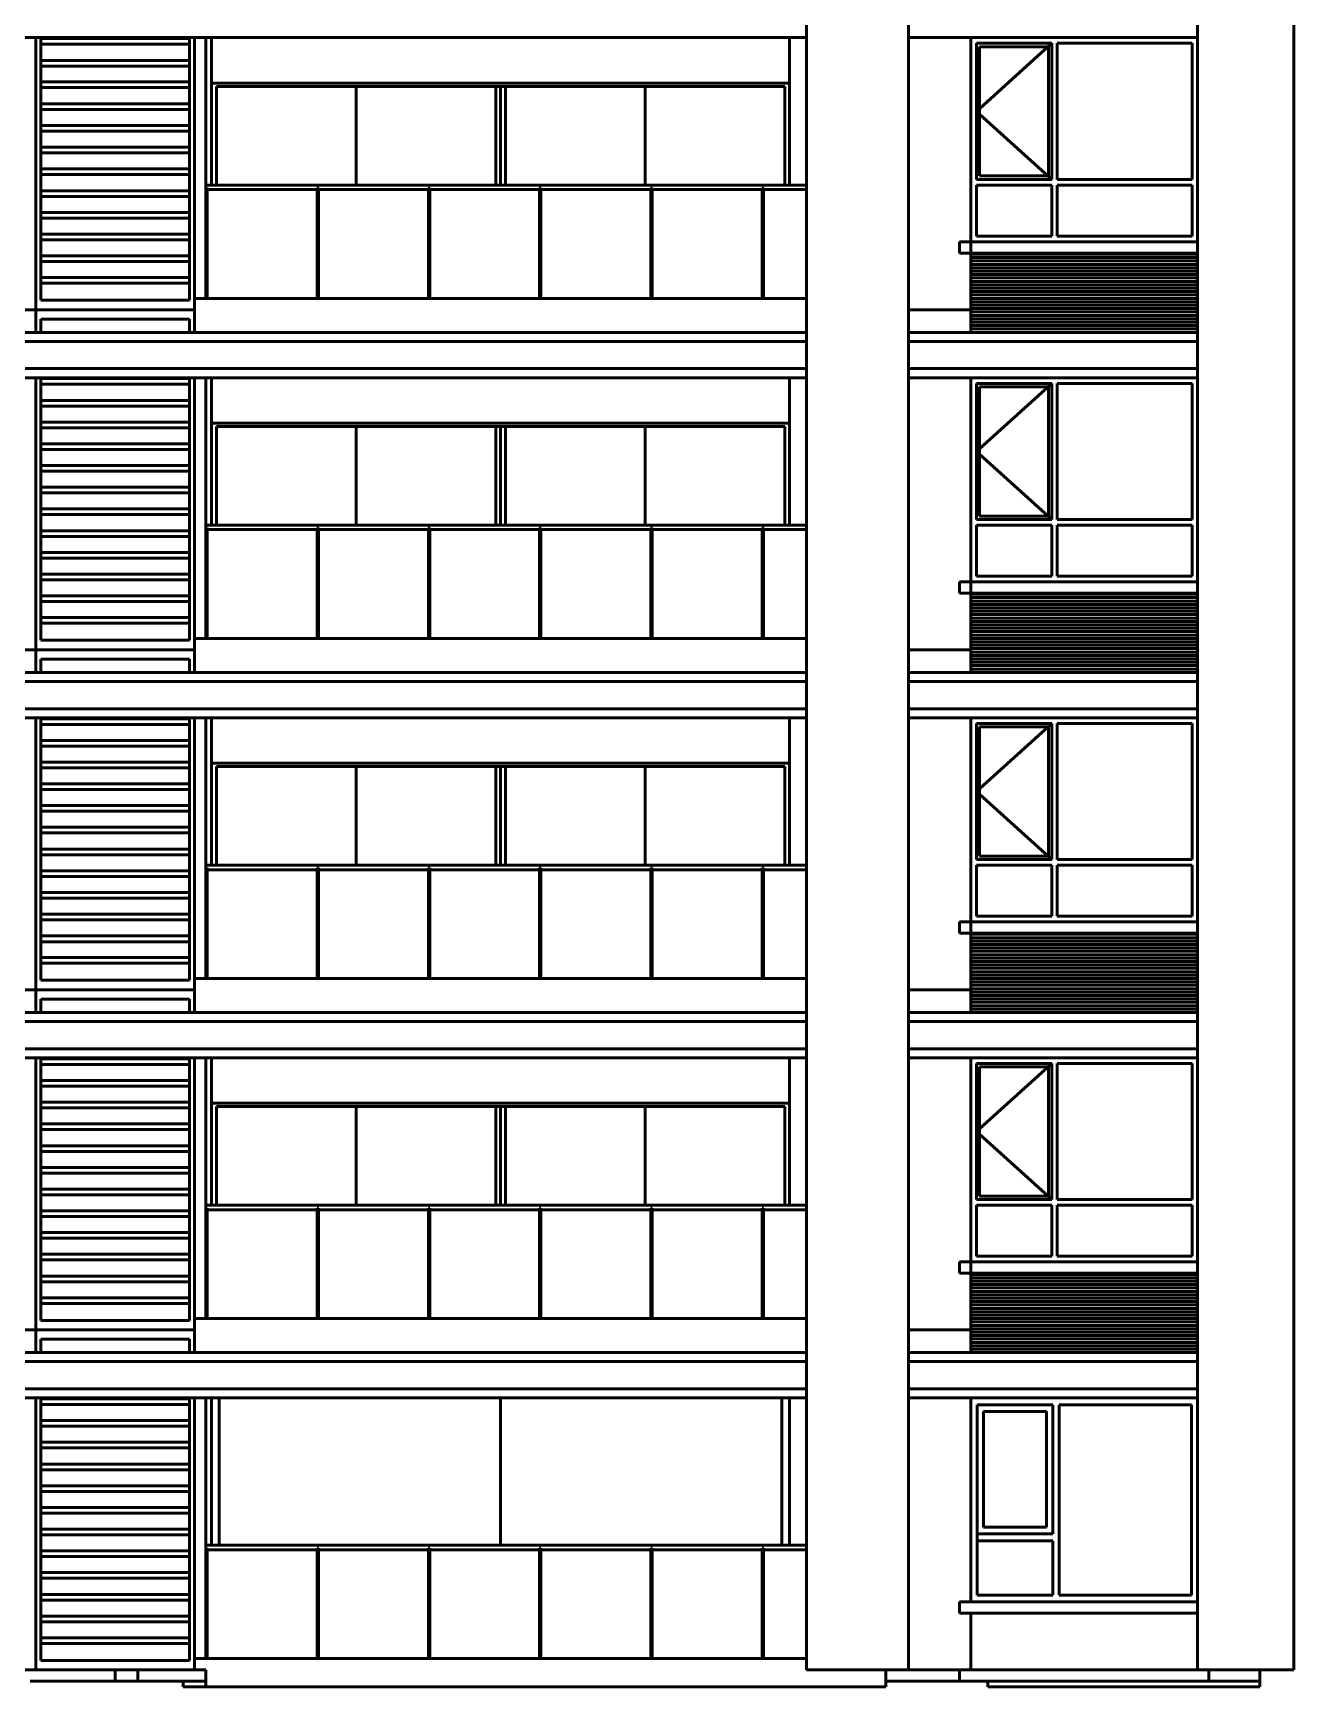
# Model space of a CAD drawing. Header units: millimetres. Extents: x 342 to 54742, y 308 to 27758.
# Drawn here: x 42817 to 53942, y 308 to 14898 of the extents above; entities that cross this region are included whole.
import ezdxf

# ---------------------------------------------------------------- set-up
doc = ezdxf.new("R2010")
doc.units = ezdxf.units.MM
doc.layers.add('AE-ELEV-3', color=252, linetype='Continuous')
doc.layers.add('AE-ELEV-4', color=251, linetype='Continuous')

msp = doc.modelspace()

# ---------------------------------------------------------------- linework, layer by layer
at = {"layer": 'AE-ELEV-3', "color": 252, "linetype": 'Continuous', "lineweight": 50}
for p, q in [((50542, 458), (50542, 21558)), ((53942, 458), (53942, 21558)), ((49642, 458), (49642, 20858)), ((53092, 458), (53092, 20858)), ((42592, 14858), (49642, 14858)), ((42842, 12458), (42842, 14858)), ((44242, 12558), (44242, 14858)), ((44342, 12558), (44342, 14858)), ((44392, 13558), (44392, 14858)), ((49492, 13558), (49492, 14858)), ((50542, 14858), (53092, 14858)), ((51092, 13058), (51092, 14858)), ((50992, 12958), (50992, 13058)), ((50992, 13058), (51092, 13058)), ((50992, 13058), (53092, 13058)), ((51092, 12958), (51092, 13058)), ((51092, 12958), (51092, 13058)), ((51092, 12958), (51092, 13058)), ((51092, 12958), (51092, 13058)), ((51092, 13058), (53092, 13058)), ((51092, 13058), (53092, 13058)), ((51092, 13058), (53092, 13058)), ((51092, 13058), (53092, 13058)), ((50992, 12958), (51092, 12958)), ((50992, 12958), (53092, 12958)), ((51092, 12458), (51092, 12958)), ((51092, 12958), (53092, 12958)), ((51092, 12958), (53092, 12958)), ((51092, 12958), (53092, 12958)), ((51092, 12958), (53092, 12958)), ((51092, 12918), (51092, 12948)), ((51092, 12918), (51092, 12948)), ((51092, 12918), (51092, 12948)), ((51092, 12918), (51092, 12948)), ((51092, 12948), (53092, 12948)), ((51092, 12948), (53092, 12948)), ((51092, 12948), (53092, 12948)), ((51092, 12948), (53092, 12948)), ((51092, 12918), (53092, 12918)), ((51092, 12918), (53092, 12918)), ((51092, 12918), (53092, 12918)), ((51092, 12918), (53092, 12918)), ((51092, 12858), (51092, 12888)), ((51092, 12858), (51092, 12888)), ((51092, 12858), (51092, 12888)), ((51092, 12858), (51092, 12888)), ((51092, 12888), (53092, 12888)), ((51092, 12888), (53092, 12888)), ((51092, 12888), (53092, 12888)), ((51092, 12888), (53092, 12888)), ((51092, 12858), (53092, 12858)), ((51092, 12858), (53092, 12858)), ((51092, 12858), (53092, 12858)), ((51092, 12858), (53092, 12858)), ((51092, 12798), (51092, 12828)), ((51092, 12798), (51092, 12828)), ((51092, 12798), (51092, 12828)), ((51092, 12798), (51092, 12828)), ((51092, 12828), (53092, 12828)), ((51092, 12828), (53092, 12828)), ((51092, 12828), (53092, 12828)), ((51092, 12828), (53092, 12828)), ((51092, 12798), (53092, 12798)), ((51092, 12798), (53092, 12798)), ((51092, 12798), (53092, 12798)), ((51092, 12798), (53092, 12798)), ((51092, 12738), (51092, 12768)), ((51092, 12738), (51092, 12768)), ((51092, 12738), (51092, 12768)), ((51092, 12738), (51092, 12768)), ((51092, 12768), (53092, 12768)), ((51092, 12768), (53092, 12768)), ((51092, 12768), (53092, 12768)), ((51092, 12768), (53092, 12768)), ((51092, 12738), (53092, 12738)), ((51092, 12738), (53092, 12738)), ((51092, 12738), (53092, 12738)), ((51092, 12738), (53092, 12738)), ((51092, 12678), (51092, 12708)), ((51092, 12678), (51092, 12708)), ((51092, 12678), (51092, 12708)), ((51092, 12678), (51092, 12708)), ((51092, 12708), (53092, 12708)), ((51092, 12708), (53092, 12708)), ((51092, 12708), (53092, 12708)), ((51092, 12708), (53092, 12708)), ((44242, 12258), (44242, 12558)), ((44242, 12558), (49642, 12558)), ((44242, 12558), (44342, 12558)), ((51092, 12678), (53092, 12678)), ((51092, 12678), (53092, 12678)), ((51092, 12678), (53092, 12678)), ((51092, 12678), (53092, 12678)), ((51092, 12618), (51092, 12648)), ((51092, 12618), (51092, 12648)), ((51092, 12618), (51092, 12648)), ((51092, 12618), (51092, 12648)), ((51092, 12648), (53092, 12648)), ((51092, 12648), (53092, 12648)), ((51092, 12648), (53092, 12648)), ((51092, 12648), (53092, 12648)), ((51092, 12618), (53092, 12618)), ((51092, 12618), (53092, 12618)), ((51092, 12618), (53092, 12618)), ((51092, 12618), (53092, 12618)), ((51092, 12558), (51092, 12588)), ((51092, 12558), (51092, 12588)), ((51092, 12558), (51092, 12588)), ((51092, 12558), (51092, 12588)), ((51092, 12588), (53092, 12588)), ((51092, 12588), (53092, 12588)), ((51092, 12588), (53092, 12588)), ((51092, 12588), (53092, 12588)), ((51092, 12558), (53092, 12558)), ((51092, 12558), (53092, 12558)), ((51092, 12558), (53092, 12558)), ((51092, 12558), (53092, 12558)), ((42742, 12458), (42842, 12458)), ((42742, 12458), (42842, 12458)), ((42842, 12258), (42842, 12458)), ((50542, 12458), (51092, 12458)), ((50542, 12458), (51092, 12458)), ((51092, 12498), (51092, 12528)), ((51092, 12498), (51092, 12528)), ((51092, 12498), (51092, 12528)), ((51092, 12498), (51092, 12528)), ((51092, 12528), (53092, 12528)), ((51092, 12528), (53092, 12528)), ((51092, 12528), (53092, 12528)), ((51092, 12528), (53092, 12528)), ((51092, 12498), (53092, 12498)), ((51092, 12498), (53092, 12498)), ((51092, 12498), (53092, 12498)), ((51092, 12498), (53092, 12498)), ((51092, 12438), (51092, 12468)), ((51092, 12438), (51092, 12468)), ((51092, 12438), (51092, 12468)), ((51092, 12438), (51092, 12468)), ((51092, 12468), (53092, 12468)), ((51092, 12468), (53092, 12468)), ((51092, 12468), (53092, 12468)), ((51092, 12468), (53092, 12468)), ((51092, 12258), (51092, 12458)), ((51092, 12438), (53092, 12438)), ((51092, 12438), (53092, 12438)), ((51092, 12438), (53092, 12438)), ((51092, 12438), (53092, 12438)), ((51092, 12378), (51092, 12408)), ((51092, 12378), (51092, 12408)), ((51092, 12378), (51092, 12408)), ((51092, 12378), (51092, 12408)), ((51092, 12408), (53092, 12408)), ((51092, 12408), (53092, 12408)), ((51092, 12408), (53092, 12408)), ((51092, 12408), (53092, 12408)), ((42592, 12258), (49642, 12258)), ((50542, 12258), (53092, 12258)), ((51092, 12378), (53092, 12378)), ((51092, 12378), (53092, 12378)), ((51092, 12378), (53092, 12378)), ((51092, 12378), (53092, 12378)), ((51092, 12318), (51092, 12348)), ((51092, 12318), (51092, 12348)), ((51092, 12318), (51092, 12348)), ((51092, 12318), (51092, 12348)), ((51092, 12348), (53092, 12348)), ((51092, 12348), (53092, 12348)), ((51092, 12348), (53092, 12348)), ((51092, 12348), (53092, 12348)), ((51092, 12318), (53092, 12318)), ((51092, 12318), (53092, 12318)), ((51092, 12318), (53092, 12318)), ((51092, 12318), (53092, 12318)), ((51092, 12258), (51092, 12288)), ((51092, 12258), (51092, 12288)), ((51092, 12258), (51092, 12288)), ((51092, 12258), (51092, 12288)), ((51092, 12288), (53092, 12288)), ((51092, 12288), (53092, 12288)), ((51092, 12288), (53092, 12288)), ((51092, 12288), (53092, 12288)), ((42592, 12178), (49642, 12178)), ((50542, 12178), (53092, 12178)), ((42592, 11938), (49642, 11938)), ((42592, 11858), (49642, 11858)), ((42842, 9458), (42842, 11858)), ((44242, 9558), (44242, 11858)), ((44342, 9558), (44342, 11858)), ((44392, 10558), (44392, 11858)), ((49492, 10558), (49492, 11858)), ((50542, 11938), (53092, 11938)), ((50542, 11858), (53092, 11858)), ((51092, 10058), (51092, 11858)), ((50992, 9958), (50992, 10058)), ((50992, 10058), (51092, 10058)), ((50992, 10058), (53092, 10058)), ((50992, 9958), (51092, 9958)), ((50992, 9958), (53092, 9958)), ((51092, 9958), (51092, 10058)), ((51092, 9958), (51092, 10058)), ((51092, 9958), (51092, 10058)), ((51092, 9958), (51092, 10058)), ((51092, 10058), (53092, 10058)), ((51092, 10058), (53092, 10058)), ((51092, 10058), (53092, 10058)), ((51092, 10058), (53092, 10058)), ((51092, 9458), (51092, 9958)), ((51092, 9958), (53092, 9958)), ((51092, 9958), (53092, 9958)), ((51092, 9958), (53092, 9958)), ((51092, 9958), (53092, 9958)), ((51092, 9918), (51092, 9948)), ((51092, 9918), (51092, 9948)), ((51092, 9918), (51092, 9948)), ((51092, 9918), (51092, 9948)), ((51092, 9948), (53092, 9948)), ((51092, 9948), (53092, 9948)), ((51092, 9948), (53092, 9948)), ((51092, 9948), (53092, 9948)), ((51092, 9918), (53092, 9918)), ((51092, 9918), (53092, 9918)), ((51092, 9918), (53092, 9918)), ((51092, 9918), (53092, 9918)), ((51092, 9858), (51092, 9888)), ((51092, 9858), (51092, 9888)), ((51092, 9858), (51092, 9888)), ((51092, 9858), (51092, 9888)), ((51092, 9888), (53092, 9888)), ((51092, 9888), (53092, 9888)), ((51092, 9888), (53092, 9888)), ((51092, 9888), (53092, 9888)), ((51092, 9858), (53092, 9858)), ((51092, 9858), (53092, 9858)), ((51092, 9858), (53092, 9858)), ((51092, 9858), (53092, 9858)), ((51092, 9798), (51092, 9828)), ((51092, 9798), (51092, 9828)), ((51092, 9798), (51092, 9828)), ((51092, 9798), (51092, 9828)), ((51092, 9828), (53092, 9828)), ((51092, 9828), (53092, 9828)), ((51092, 9828), (53092, 9828)), ((51092, 9828), (53092, 9828)), ((51092, 9798), (53092, 9798)), ((51092, 9798), (53092, 9798)), ((51092, 9798), (53092, 9798)), ((51092, 9798), (53092, 9798)), ((51092, 9738), (51092, 9768)), ((51092, 9738), (51092, 9768)), ((51092, 9738), (51092, 9768)), ((51092, 9738), (51092, 9768)), ((51092, 9768), (53092, 9768)), ((51092, 9768), (53092, 9768)), ((51092, 9768), (53092, 9768)), ((51092, 9768), (53092, 9768)), ((51092, 9738), (53092, 9738)), ((51092, 9738), (53092, 9738)), ((51092, 9738), (53092, 9738)), ((51092, 9738), (53092, 9738)), ((51092, 9678), (51092, 9708)), ((51092, 9678), (51092, 9708)), ((51092, 9678), (51092, 9708)), ((51092, 9678), (51092, 9708)), ((51092, 9708), (53092, 9708)), ((51092, 9708), (53092, 9708)), ((51092, 9708), (53092, 9708)), ((51092, 9708), (53092, 9708)), ((51092, 9678), (53092, 9678)), ((51092, 9678), (53092, 9678)), ((51092, 9678), (53092, 9678)), ((51092, 9678), (53092, 9678)), ((51092, 9618), (51092, 9648)), ((51092, 9618), (51092, 9648)), ((51092, 9618), (51092, 9648)), ((51092, 9618), (51092, 9648)), ((51092, 9648), (53092, 9648)), ((51092, 9648), (53092, 9648)), ((51092, 9648), (53092, 9648)), ((51092, 9648), (53092, 9648)), ((44242, 9258), (44242, 9558)), ((44242, 9558), (49642, 9558)), ((44242, 9558), (44342, 9558)), ((51092, 9618), (53092, 9618)), ((51092, 9618), (53092, 9618)), ((51092, 9618), (53092, 9618)), ((51092, 9618), (53092, 9618)), ((51092, 9558), (51092, 9588)), ((51092, 9558), (51092, 9588)), ((51092, 9558), (51092, 9588)), ((51092, 9558), (51092, 9588)), ((51092, 9588), (53092, 9588)), ((51092, 9588), (53092, 9588)), ((51092, 9588), (53092, 9588)), ((51092, 9588), (53092, 9588)), ((51092, 9558), (53092, 9558)), ((51092, 9558), (53092, 9558)), ((51092, 9558), (53092, 9558)), ((51092, 9558), (53092, 9558)), ((51092, 9498), (51092, 9528)), ((51092, 9498), (51092, 9528)), ((51092, 9498), (51092, 9528)), ((51092, 9498), (51092, 9528)), ((51092, 9528), (53092, 9528)), ((51092, 9528), (53092, 9528)), ((51092, 9528), (53092, 9528)), ((51092, 9528), (53092, 9528)), ((51092, 9498), (53092, 9498)), ((51092, 9498), (53092, 9498)), ((51092, 9498), (53092, 9498)), ((51092, 9498), (53092, 9498)), ((42742, 9458), (42842, 9458)), ((42742, 9458), (42842, 9458)), ((42842, 9258), (42842, 9458)), ((50542, 9458), (51092, 9458)), ((50542, 9458), (51092, 9458)), ((51092, 9438), (51092, 9468)), ((51092, 9438), (51092, 9468)), ((51092, 9438), (51092, 9468)), ((51092, 9438), (51092, 9468)), ((51092, 9468), (53092, 9468)), ((51092, 9468), (53092, 9468)), ((51092, 9468), (53092, 9468)), ((51092, 9468), (53092, 9468)), ((51092, 9258), (51092, 9458)), ((51092, 9438), (53092, 9438)), ((51092, 9438), (53092, 9438)), ((51092, 9438), (53092, 9438)), ((51092, 9438), (53092, 9438)), ((51092, 9378), (51092, 9408)), ((51092, 9378), (51092, 9408)), ((51092, 9378), (51092, 9408)), ((51092, 9378), (51092, 9408)), ((51092, 9408), (53092, 9408)), ((51092, 9408), (53092, 9408)), ((51092, 9408), (53092, 9408)), ((51092, 9408), (53092, 9408)), ((51092, 9378), (53092, 9378)), ((51092, 9378), (53092, 9378)), ((51092, 9378), (53092, 9378)), ((51092, 9378), (53092, 9378)), ((51092, 9318), (51092, 9348)), ((51092, 9318), (51092, 9348)), ((51092, 9318), (51092, 9348)), ((51092, 9318), (51092, 9348)), ((51092, 9348), (53092, 9348)), ((51092, 9348), (53092, 9348)), ((51092, 9348), (53092, 9348)), ((51092, 9348), (53092, 9348)), ((42592, 9258), (49642, 9258)), ((50542, 9258), (53092, 9258)), ((51092, 9318), (53092, 9318)), ((51092, 9318), (53092, 9318)), ((51092, 9318), (53092, 9318)), ((51092, 9318), (53092, 9318)), ((51092, 9258), (51092, 9288)), ((51092, 9258), (51092, 9288)), ((51092, 9258), (51092, 9288)), ((51092, 9258), (51092, 9288)), ((51092, 9288), (53092, 9288)), ((51092, 9288), (53092, 9288)), ((51092, 9288), (53092, 9288)), ((51092, 9288), (53092, 9288)), ((42592, 9178), (49642, 9178)), ((50542, 9178), (53092, 9178)), ((42592, 8938), (49642, 8938)), ((50542, 8938), (53092, 8938)), ((42592, 8858), (49642, 8858)), ((42842, 6458), (42842, 8858)), ((44242, 6558), (44242, 8858)), ((44342, 6558), (44342, 8858)), ((44392, 7558), (44392, 8858)), ((49492, 7558), (49492, 8858)), ((50542, 8858), (53092, 8858)), ((51092, 7058), (51092, 8858)), ((50992, 6958), (50992, 7058)), ((50992, 7058), (51092, 7058)), ((50992, 7058), (53092, 7058)), ((51092, 6958), (51092, 7058)), ((51092, 6958), (51092, 7058)), ((51092, 6958), (51092, 7058)), ((51092, 6958), (51092, 7058)), ((51092, 7058), (53092, 7058)), ((51092, 7058), (53092, 7058)), ((51092, 7058), (53092, 7058)), ((51092, 7058), (53092, 7058)), ((50992, 6958), (51092, 6958)), ((50992, 6958), (53092, 6958)), ((51092, 6458), (51092, 6958)), ((51092, 6958), (53092, 6958)), ((51092, 6958), (53092, 6958)), ((51092, 6958), (53092, 6958)), ((51092, 6958), (53092, 6958)), ((51092, 6918), (51092, 6948)), ((51092, 6918), (51092, 6948)), ((51092, 6918), (51092, 6948)), ((51092, 6918), (51092, 6948)), ((51092, 6948), (53092, 6948)), ((51092, 6948), (53092, 6948)), ((51092, 6948), (53092, 6948)), ((51092, 6948), (53092, 6948)), ((51092, 6918), (53092, 6918)), ((51092, 6918), (53092, 6918)), ((51092, 6918), (53092, 6918)), ((51092, 6918), (53092, 6918)), ((51092, 6858), (51092, 6888)), ((51092, 6858), (51092, 6888)), ((51092, 6858), (51092, 6888)), ((51092, 6858), (51092, 6888)), ((51092, 6888), (53092, 6888)), ((51092, 6888), (53092, 6888)), ((51092, 6888), (53092, 6888)), ((51092, 6888), (53092, 6888)), ((51092, 6858), (53092, 6858)), ((51092, 6858), (53092, 6858)), ((51092, 6858), (53092, 6858)), ((51092, 6858), (53092, 6858)), ((51092, 6798), (51092, 6828)), ((51092, 6798), (51092, 6828)), ((51092, 6798), (51092, 6828)), ((51092, 6798), (51092, 6828)), ((51092, 6828), (53092, 6828)), ((51092, 6828), (53092, 6828)), ((51092, 6828), (53092, 6828)), ((51092, 6828), (53092, 6828)), ((51092, 6798), (53092, 6798)), ((51092, 6798), (53092, 6798)), ((51092, 6798), (53092, 6798)), ((51092, 6798), (53092, 6798)), ((51092, 6738), (51092, 6768)), ((51092, 6738), (51092, 6768)), ((51092, 6738), (51092, 6768)), ((51092, 6738), (51092, 6768)), ((51092, 6768), (53092, 6768)), ((51092, 6768), (53092, 6768)), ((51092, 6768), (53092, 6768)), ((51092, 6768), (53092, 6768)), ((51092, 6738), (53092, 6738)), ((51092, 6738), (53092, 6738)), ((51092, 6738), (53092, 6738)), ((51092, 6738), (53092, 6738)), ((51092, 6678), (51092, 6708)), ((51092, 6678), (51092, 6708)), ((51092, 6678), (51092, 6708)), ((51092, 6678), (51092, 6708)), ((51092, 6708), (53092, 6708)), ((51092, 6708), (53092, 6708)), ((51092, 6708), (53092, 6708)), ((51092, 6708), (53092, 6708)), ((51092, 6678), (53092, 6678)), ((51092, 6678), (53092, 6678)), ((51092, 6678), (53092, 6678)), ((51092, 6678), (53092, 6678)), ((51092, 6618), (51092, 6648)), ((51092, 6618), (51092, 6648)), ((51092, 6618), (51092, 6648)), ((51092, 6618), (51092, 6648)), ((51092, 6648), (53092, 6648)), ((51092, 6648), (53092, 6648)), ((51092, 6648), (53092, 6648)), ((51092, 6648), (53092, 6648)), ((51092, 6618), (53092, 6618)), ((51092, 6618), (53092, 6618)), ((51092, 6618), (53092, 6618)), ((51092, 6618), (53092, 6618)), ((51092, 6558), (51092, 6588)), ((51092, 6558), (51092, 6588)), ((51092, 6558), (51092, 6588)), ((51092, 6558), (51092, 6588)), ((51092, 6588), (53092, 6588)), ((51092, 6588), (53092, 6588)), ((51092, 6588), (53092, 6588)), ((51092, 6588), (53092, 6588)), ((42742, 6458), (42842, 6458)), ((42742, 6458), (42842, 6458)), ((42842, 6258), (42842, 6458)), ((44242, 6258), (44242, 6558)), ((44242, 6558), (49642, 6558)), ((44242, 6558), (44342, 6558)), ((50542, 6458), (51092, 6458)), ((50542, 6458), (51092, 6458)), ((51092, 6558), (53092, 6558)), ((51092, 6558), (53092, 6558)), ((51092, 6558), (53092, 6558)), ((51092, 6558), (53092, 6558)), ((51092, 6498), (51092, 6528)), ((51092, 6498), (51092, 6528)), ((51092, 6498), (51092, 6528)), ((51092, 6498), (51092, 6528)), ((51092, 6528), (53092, 6528)), ((51092, 6528), (53092, 6528)), ((51092, 6528), (53092, 6528)), ((51092, 6528), (53092, 6528)), ((51092, 6498), (53092, 6498)), ((51092, 6498), (53092, 6498)), ((51092, 6498), (53092, 6498)), ((51092, 6498), (53092, 6498)), ((51092, 6438), (51092, 6468)), ((51092, 6438), (51092, 6468)), ((51092, 6438), (51092, 6468)), ((51092, 6438), (51092, 6468)), ((51092, 6468), (53092, 6468)), ((51092, 6468), (53092, 6468)), ((51092, 6468), (53092, 6468)), ((51092, 6468), (53092, 6468)), ((51092, 6258), (51092, 6458)), ((51092, 6438), (53092, 6438)), ((51092, 6438), (53092, 6438)), ((51092, 6438), (53092, 6438)), ((51092, 6438), (53092, 6438)), ((51092, 6378), (51092, 6408)), ((51092, 6378), (51092, 6408)), ((51092, 6378), (51092, 6408)), ((51092, 6378), (51092, 6408)), ((51092, 6408), (53092, 6408)), ((51092, 6408), (53092, 6408)), ((51092, 6408), (53092, 6408)), ((51092, 6408), (53092, 6408)), ((51092, 6378), (53092, 6378)), ((51092, 6378), (53092, 6378)), ((51092, 6378), (53092, 6378)), ((51092, 6378), (53092, 6378)), ((51092, 6318), (51092, 6348)), ((51092, 6318), (51092, 6348)), ((51092, 6318), (51092, 6348)), ((51092, 6318), (51092, 6348)), ((51092, 6348), (53092, 6348)), ((51092, 6348), (53092, 6348)), ((51092, 6348), (53092, 6348)), ((51092, 6348), (53092, 6348)), ((51092, 6318), (53092, 6318)), ((51092, 6318), (53092, 6318)), ((51092, 6318), (53092, 6318)), ((51092, 6318), (53092, 6318)), ((51092, 6258), (51092, 6288)), ((51092, 6258), (51092, 6288)), ((51092, 6258), (51092, 6288)), ((51092, 6258), (51092, 6288)), ((51092, 6288), (53092, 6288)), ((51092, 6288), (53092, 6288)), ((51092, 6288), (53092, 6288)), ((51092, 6288), (53092, 6288)), ((42592, 6258), (49642, 6258)), ((42592, 6178), (49642, 6178)), ((50542, 6258), (53092, 6258)), ((50542, 6178), (53092, 6178)), ((42592, 5938), (49642, 5938)), ((42592, 5858), (49642, 5858)), ((42842, 3458), (42842, 5858)), ((44242, 3558), (44242, 5858)), ((44342, 3558), (44342, 5858)), ((44392, 4558), (44392, 5858)), ((49492, 4558), (49492, 5858)), ((50542, 5938), (53092, 5938)), ((50542, 5858), (53092, 5858)), ((51092, 4058), (51092, 5858)), ((50992, 3958), (50992, 4058)), ((50992, 4058), (51092, 4058)), ((50992, 4058), (53092, 4058)), ((50992, 3958), (51092, 3958)), ((50992, 3958), (53092, 3958)), ((51092, 3958), (51092, 4058)), ((51092, 3958), (51092, 4058)), ((51092, 3958), (51092, 4058)), ((51092, 3958), (51092, 4058)), ((51092, 4058), (53092, 4058)), ((51092, 4058), (53092, 4058)), ((51092, 4058), (53092, 4058)), ((51092, 4058), (53092, 4058)), ((51092, 3458), (51092, 3958)), ((51092, 3958), (53092, 3958)), ((51092, 3958), (53092, 3958)), ((51092, 3958), (53092, 3958)), ((51092, 3958), (53092, 3958)), ((51092, 3918), (51092, 3948)), ((51092, 3918), (51092, 3948)), ((51092, 3918), (51092, 3948)), ((51092, 3918), (51092, 3948)), ((51092, 3948), (53092, 3948)), ((51092, 3948), (53092, 3948)), ((51092, 3948), (53092, 3948)), ((51092, 3948), (53092, 3948)), ((51092, 3918), (53092, 3918)), ((51092, 3918), (53092, 3918)), ((51092, 3918), (53092, 3918)), ((51092, 3918), (53092, 3918)), ((51092, 3858), (51092, 3888)), ((51092, 3858), (51092, 3888)), ((51092, 3858), (51092, 3888)), ((51092, 3858), (51092, 3888)), ((51092, 3888), (53092, 3888)), ((51092, 3888), (53092, 3888)), ((51092, 3888), (53092, 3888)), ((51092, 3888), (53092, 3888)), ((51092, 3858), (53092, 3858)), ((51092, 3858), (53092, 3858)), ((51092, 3858), (53092, 3858)), ((51092, 3858), (53092, 3858)), ((51092, 3798), (51092, 3828)), ((51092, 3798), (51092, 3828)), ((51092, 3798), (51092, 3828)), ((51092, 3798), (51092, 3828)), ((51092, 3828), (53092, 3828)), ((51092, 3828), (53092, 3828)), ((51092, 3828), (53092, 3828)), ((51092, 3828), (53092, 3828)), ((51092, 3798), (53092, 3798)), ((51092, 3798), (53092, 3798)), ((51092, 3798), (53092, 3798)), ((51092, 3798), (53092, 3798)), ((51092, 3738), (51092, 3768)), ((51092, 3738), (51092, 3768)), ((51092, 3738), (51092, 3768)), ((51092, 3738), (51092, 3768)), ((51092, 3768), (53092, 3768)), ((51092, 3768), (53092, 3768)), ((51092, 3768), (53092, 3768)), ((51092, 3768), (53092, 3768)), ((51092, 3738), (53092, 3738)), ((51092, 3738), (53092, 3738)), ((51092, 3738), (53092, 3738)), ((51092, 3738), (53092, 3738)), ((51092, 3678), (51092, 3708)), ((51092, 3678), (51092, 3708)), ((51092, 3678), (51092, 3708)), ((51092, 3678), (51092, 3708)), ((51092, 3708), (53092, 3708)), ((51092, 3708), (53092, 3708)), ((51092, 3708), (53092, 3708)), ((51092, 3708), (53092, 3708)), ((51092, 3678), (53092, 3678)), ((51092, 3678), (53092, 3678)), ((51092, 3678), (53092, 3678)), ((51092, 3678), (53092, 3678)), ((51092, 3618), (51092, 3648)), ((51092, 3618), (51092, 3648)), ((51092, 3618), (51092, 3648)), ((51092, 3618), (51092, 3648)), ((51092, 3648), (53092, 3648)), ((51092, 3648), (53092, 3648)), ((51092, 3648), (53092, 3648)), ((51092, 3648), (53092, 3648)), ((44242, 3258), (44242, 3558)), ((44242, 3558), (49642, 3558)), ((44242, 3558), (44342, 3558)), ((51092, 3618), (53092, 3618)), ((51092, 3618), (53092, 3618)), ((51092, 3618), (53092, 3618)), ((51092, 3618), (53092, 3618)), ((51092, 3558), (51092, 3588)), ((51092, 3558), (51092, 3588)), ((51092, 3558), (51092, 3588)), ((51092, 3558), (51092, 3588)), ((51092, 3588), (53092, 3588)), ((51092, 3588), (53092, 3588)), ((51092, 3588), (53092, 3588)), ((51092, 3588), (53092, 3588)), ((51092, 3558), (53092, 3558)), ((51092, 3558), (53092, 3558)), ((51092, 3558), (53092, 3558)), ((51092, 3558), (53092, 3558)), ((51092, 3498), (51092, 3528)), ((51092, 3498), (51092, 3528)), ((51092, 3498), (51092, 3528)), ((51092, 3498), (51092, 3528)), ((51092, 3528), (53092, 3528)), ((51092, 3528), (53092, 3528)), ((51092, 3528), (53092, 3528)), ((51092, 3528), (53092, 3528)), ((42742, 3458), (42842, 3458)), ((42742, 3458), (42842, 3458)), ((42842, 3258), (42842, 3458)), ((50542, 3458), (51092, 3458)), ((50542, 3458), (51092, 3458)), ((51092, 3498), (53092, 3498)), ((51092, 3498), (53092, 3498)), ((51092, 3498), (53092, 3498)), ((51092, 3498), (53092, 3498)), ((51092, 3438), (51092, 3468)), ((51092, 3438), (51092, 3468)), ((51092, 3438), (51092, 3468)), ((51092, 3438), (51092, 3468)), ((51092, 3468), (53092, 3468)), ((51092, 3468), (53092, 3468)), ((51092, 3468), (53092, 3468)), ((51092, 3468), (53092, 3468)), ((51092, 3258), (51092, 3458)), ((51092, 3438), (53092, 3438)), ((51092, 3438), (53092, 3438)), ((51092, 3438), (53092, 3438)), ((51092, 3438), (53092, 3438)), ((51092, 3378), (51092, 3408)), ((51092, 3378), (51092, 3408)), ((51092, 3378), (51092, 3408)), ((51092, 3378), (51092, 3408)), ((51092, 3408), (53092, 3408)), ((51092, 3408), (53092, 3408)), ((51092, 3408), (53092, 3408)), ((51092, 3408), (53092, 3408)), ((51092, 3378), (53092, 3378)), ((51092, 3378), (53092, 3378)), ((51092, 3378), (53092, 3378)), ((51092, 3378), (53092, 3378)), ((42592, 3258), (49642, 3258)), ((50542, 3258), (53092, 3258)), ((51092, 3318), (51092, 3348)), ((51092, 3318), (51092, 3348)), ((51092, 3318), (51092, 3348)), ((51092, 3318), (51092, 3348)), ((51092, 3348), (53092, 3348)), ((51092, 3348), (53092, 3348)), ((51092, 3348), (53092, 3348)), ((51092, 3348), (53092, 3348)), ((51092, 3318), (53092, 3318)), ((51092, 3318), (53092, 3318)), ((51092, 3318), (53092, 3318)), ((51092, 3318), (53092, 3318)), ((51092, 3258), (51092, 3288)), ((51092, 3258), (51092, 3288)), ((51092, 3258), (51092, 3288)), ((51092, 3258), (51092, 3288)), ((51092, 3288), (53092, 3288)), ((51092, 3288), (53092, 3288)), ((51092, 3288), (53092, 3288)), ((51092, 3288), (53092, 3288)), ((42592, 3178), (49642, 3178)), ((50542, 3178), (53092, 3178)), ((42592, 2938), (49642, 2938)), ((50542, 2938), (53092, 2938)), ((42592, 2858), (49642, 2858)), ((42842, 458), (42842, 2858)), ((44242, 558), (44242, 2858)), ((44342, 558), (44342, 2858)), ((44392, 1558), (44392, 2858)), ((49492, 1558), (49492, 2858)), ((50542, 2858), (53092, 2858)), ((51092, 1058), (51092, 2858)), ((50992, 958), (50992, 1058)), ((50992, 1058), (51092, 1058)), ((50992, 1058), (53092, 1058)), ((50992, 958), (51092, 958)), ((50992, 958), (53092, 958)), ((51092, 458), (51092, 958)), ((42742, 458), (42842, 458)), ((43542, 358), (43542, 458)), ((43742, 358), (43742, 458)), ((44242, 458), (44242, 558)), ((44242, 558), (49642, 558)), ((44242, 558), (44342, 558)), ((44242, 458), (44342, 458)), ((44342, 308), (44342, 458)), ((49642, 458), (50542, 458)), ((50342, 308), (50342, 458)), ((50542, 458), (51092, 458)), ((50992, 358), (50992, 458)), ((51092, 458), (53092, 458)), ((53092, 458), (53942, 458)), ((53192, 358), (53192, 458)), ((53642, 358), (53642, 458)), ((42792, 358), (43542, 358)), ((43542, 358), (43742, 358)), ((43742, 358), (44342, 358)), ((44142, 308), (44142, 358)), ((44142, 308), (44342, 308)), ((44342, 308), (50342, 308)), ((50342, 358), (50992, 358)), ((50992, 358), (53192, 358)), ((51242, 308), (51242, 358)), ((51242, 308), (53642, 308)), ((53192, 358), (53642, 358)), ((53642, 308), (53642, 358))]:
    msp.add_line(p, q, dxfattribs=at)
at = {"layer": 'AE-ELEV-4', "color": 251, "linetype": 'Continuous', "lineweight": 50}
for p, q in [((42886, 12542), (42886, 14858)), ((42886, 14800), (42886, 14850)), ((42886, 14800), (42886, 14850)), ((42886, 14850), (44198, 14850)), ((42886, 14850), (44198, 14850)), ((42886, 14800), (44198, 14800)), ((42886, 14800), (44198, 14800)), ((44198, 12542), (44198, 14858)), ((44198, 14800), (44198, 14850)), ((44198, 14800), (44198, 14850)), ((51140, 13608), (51140, 14808)), ((51140, 13608), (51140, 14808)), ((51140, 14808), (51806, 14808)), ((51140, 14808), (51806, 14808)), ((51140, 14208), (51806, 14808)), ((51168, 13638), (51168, 14778)), ((51168, 14778), (51778, 14778)), ((51778, 13638), (51778, 14778)), ((51806, 13608), (51806, 14808)), ((51806, 13608), (51806, 14808)), ((51806, 13608), (51806, 14808)), ((51806, 13608), (51806, 14808)), ((51854, 13608), (51854, 14808)), ((51854, 14808), (53045, 14808)), ((53045, 13608), (53045, 14808)), ((42886, 14608), (42886, 14658)), ((42886, 14658), (44198, 14658)), ((42886, 14608), (44198, 14608)), ((44198, 14608), (44198, 14658)), ((42886, 14417), (42886, 14467)), ((42886, 14467), (44198, 14467)), ((44198, 14417), (44198, 14467)), ((44392, 14458), (49492, 14458)), ((42886, 14417), (44198, 14417)), ((44435, 13558), (44435, 14428)), ((44435, 14428), (49450, 14428)), ((45667, 13558), (45667, 14428)), ((46900, 13558), (46900, 14428)), ((46942, 13558), (46942, 14428)), ((46985, 13558), (46985, 14428)), ((48217, 13558), (48217, 14428)), ((49450, 13558), (49450, 14428)), ((42886, 14225), (42886, 14275)), ((42886, 14275), (44198, 14275)), ((42886, 14225), (44198, 14225)), ((44198, 14225), (44198, 14275)), ((51140, 14208), (51806, 13608)), ((42886, 14033), (42886, 14083)), ((42886, 14083), (44198, 14083)), ((42886, 14033), (44198, 14033)), ((44198, 14033), (44198, 14083)), ((42886, 13842), (42886, 13892)), ((42886, 13892), (44198, 13892)), ((44198, 13842), (44198, 13892)), ((42886, 13842), (44198, 13842)), ((42886, 13650), (42886, 13700)), ((42886, 13700), (44198, 13700)), ((42886, 13650), (44198, 13650)), ((44198, 13650), (44198, 13700)), ((51140, 13608), (51806, 13608)), ((51140, 13608), (51806, 13608)), ((51168, 13638), (51778, 13638)), ((51854, 13608), (53045, 13608)), ((42886, 13458), (42886, 13508)), ((42886, 13508), (44198, 13508)), ((42886, 13458), (44198, 13458)), ((44198, 13458), (44198, 13508)), ((44342, 13558), (49642, 13558)), ((44342, 13533), (44354, 13533)), ((44342, 13533), (44354, 13533)), ((44354, 12558), (44354, 13533)), ((44354, 13518), (44354, 13533)), ((44354, 13518), (45323, 13518)), ((45323, 12558), (45323, 13533)), ((45323, 13533), (45335, 13533)), ((45323, 13518), (45323, 13533)), ((45323, 13533), (45335, 13533)), ((45335, 12558), (45335, 13533)), ((45335, 13518), (45335, 13533)), ((45335, 13518), (46305, 13518)), ((46305, 12558), (46305, 13533)), ((46305, 13533), (46317, 13533)), ((46305, 13518), (46305, 13533)), ((46305, 13533), (46317, 13533)), ((46317, 12558), (46317, 13533)), ((46317, 13518), (46317, 13533)), ((46317, 13518), (47286, 13518)), ((47286, 12558), (47286, 13533)), ((47286, 13533), (47298, 13533)), ((47286, 13518), (47286, 13533)), ((47286, 13533), (47298, 13533)), ((47298, 12558), (47298, 13533)), ((47298, 13518), (47298, 13533)), ((47298, 13518), (48267, 13518)), ((48267, 12558), (48267, 13533)), ((48267, 13533), (48279, 13533)), ((48267, 13518), (48267, 13533)), ((48267, 13533), (48279, 13533)), ((48279, 12558), (48279, 13533)), ((48279, 13518), (48279, 13533)), ((48279, 13518), (49249, 13518)), ((49249, 12558), (49249, 13533)), ((49249, 13533), (49261, 13533)), ((49249, 13518), (49249, 13533)), ((49249, 13533), (49261, 13533)), ((49261, 12558), (49261, 13533)), ((49261, 13518), (49261, 13533)), ((49261, 13518), (49642, 13518)), ((51140, 13108), (51140, 13558)), ((51140, 13558), (51806, 13558)), ((51806, 13108), (51806, 13558)), ((51854, 13108), (51854, 13558)), ((51854, 13558), (53045, 13558)), ((53045, 13108), (53045, 13558)), ((42886, 13267), (42886, 13317)), ((42886, 13317), (44198, 13317)), ((44198, 13267), (44198, 13317)), ((42886, 13267), (44198, 13267)), ((42886, 13075), (42886, 13125)), ((42886, 13125), (44198, 13125)), ((42886, 13075), (44198, 13075)), ((44198, 13075), (44198, 13125)), ((51140, 13108), (51806, 13108)), ((51854, 13108), (53045, 13108)), ((42886, 12883), (42886, 12933)), ((42886, 12933), (44198, 12933)), ((42886, 12883), (44198, 12883)), ((44198, 12883), (44198, 12933)), ((42886, 12692), (42886, 12742)), ((42886, 12742), (44198, 12742)), ((44198, 12692), (44198, 12742)), ((42886, 12692), (44198, 12692)), ((42842, 12458), (44242, 12458)), ((42842, 12458), (44242, 12458)), ((42842, 12458), (44242, 12458)), ((42842, 12458), (44242, 12458)), ((42886, 12542), (44198, 12542)), ((42886, 12258), (42886, 12375)), ((42886, 12375), (44198, 12375)), ((44198, 12258), (44198, 12375)), ((42886, 9542), (42886, 11858)), ((42886, 11800), (42886, 11850)), ((42886, 11800), (42886, 11850)), ((42886, 11850), (44198, 11850)), ((42886, 11850), (44198, 11850)), ((44198, 9542), (44198, 11858)), ((44198, 11800), (44198, 11850)), ((44198, 11800), (44198, 11850)), ((42886, 11800), (44198, 11800)), ((42886, 11800), (44198, 11800)), ((51140, 10608), (51140, 11808)), ((51140, 10608), (51140, 11808)), ((51140, 11808), (51806, 11808)), ((51140, 11808), (51806, 11808)), ((51140, 11208), (51806, 11808)), ((51168, 10638), (51168, 11778)), ((51168, 11778), (51778, 11778)), ((51778, 10638), (51778, 11778)), ((51806, 10608), (51806, 11808)), ((51806, 10608), (51806, 11808)), ((51806, 10608), (51806, 11808)), ((51806, 10608), (51806, 11808)), ((51854, 10608), (51854, 11808)), ((51854, 11808), (53045, 11808)), ((53045, 10608), (53045, 11808)), ((42886, 11608), (42886, 11658)), ((42886, 11658), (44198, 11658)), ((42886, 11608), (44198, 11608)), ((44198, 11608), (44198, 11658)), ((42886, 11417), (42886, 11467)), ((42886, 11467), (44198, 11467)), ((42886, 11417), (44198, 11417)), ((44198, 11417), (44198, 11467)), ((44392, 11458), (49492, 11458)), ((44435, 10558), (44435, 11428)), ((44435, 11428), (49450, 11428)), ((45667, 10558), (45667, 11428)), ((46900, 10558), (46900, 11428)), ((46942, 10558), (46942, 11428)), ((46985, 10558), (46985, 11428)), ((48217, 10558), (48217, 11428)), ((49450, 10558), (49450, 11428)), ((42886, 11225), (42886, 11275)), ((42886, 11275), (44198, 11275)), ((44198, 11225), (44198, 11275)), ((42886, 11225), (44198, 11225)), ((51140, 11208), (51806, 10608)), ((42886, 11033), (42886, 11083)), ((42886, 11083), (44198, 11083)), ((42886, 11033), (44198, 11033)), ((44198, 11033), (44198, 11083)), ((42886, 10842), (42886, 10892)), ((42886, 10892), (44198, 10892)), ((42886, 10842), (44198, 10842)), ((44198, 10842), (44198, 10892)), ((42886, 10650), (42886, 10700)), ((42886, 10700), (44198, 10700)), ((44198, 10650), (44198, 10700)), ((42886, 10650), (44198, 10650)), ((42886, 10458), (42886, 10508)), ((42886, 10508), (44198, 10508)), ((44198, 10458), (44198, 10508)), ((44342, 10558), (49642, 10558)), ((44342, 10533), (44354, 10533)), ((44342, 10533), (44354, 10533)), ((44354, 9558), (44354, 10533)), ((44354, 10518), (44354, 10533)), ((44354, 10518), (45323, 10518)), ((45323, 9558), (45323, 10533)), ((45323, 10533), (45335, 10533)), ((45323, 10518), (45323, 10533)), ((45323, 10533), (45335, 10533)), ((45335, 9558), (45335, 10533)), ((45335, 10518), (45335, 10533)), ((45335, 10518), (46305, 10518)), ((46305, 9558), (46305, 10533)), ((46305, 10533), (46317, 10533)), ((46305, 10518), (46305, 10533)), ((46305, 10533), (46317, 10533)), ((46317, 9558), (46317, 10533)), ((46317, 10518), (46317, 10533)), ((46317, 10518), (47286, 10518)), ((47286, 9558), (47286, 10533)), ((47286, 10533), (47298, 10533)), ((47286, 10518), (47286, 10533)), ((47286, 10533), (47298, 10533)), ((47298, 9558), (47298, 10533)), ((47298, 10518), (47298, 10533)), ((47298, 10518), (48267, 10518)), ((48267, 9558), (48267, 10533)), ((48267, 10533), (48279, 10533)), ((48267, 10518), (48267, 10533)), ((48267, 10533), (48279, 10533)), ((48279, 9558), (48279, 10533)), ((48279, 10518), (48279, 10533)), ((48279, 10518), (49249, 10518)), ((49249, 9558), (49249, 10533)), ((49249, 10533), (49261, 10533)), ((49249, 10518), (49249, 10533)), ((49249, 10533), (49261, 10533)), ((49261, 9558), (49261, 10533)), ((49261, 10518), (49261, 10533)), ((49261, 10518), (49642, 10518)), ((51140, 10608), (51806, 10608)), ((51140, 10608), (51806, 10608)), ((51140, 10108), (51140, 10558)), ((51140, 10558), (51806, 10558)), ((51168, 10638), (51778, 10638)), ((51806, 10108), (51806, 10558)), ((51854, 10608), (53045, 10608)), ((51854, 10108), (51854, 10558)), ((51854, 10558), (53045, 10558)), ((53045, 10108), (53045, 10558)), ((42886, 10458), (44198, 10458)), ((42886, 10267), (42886, 10317)), ((42886, 10317), (44198, 10317)), ((42886, 10267), (44198, 10267)), ((44198, 10267), (44198, 10317)), ((42886, 10075), (42886, 10125)), ((42886, 10125), (44198, 10125)), ((42886, 10075), (44198, 10075)), ((44198, 10075), (44198, 10125)), ((51140, 10108), (51806, 10108)), ((51854, 10108), (53045, 10108)), ((42886, 9883), (42886, 9933)), ((42886, 9933), (44198, 9933)), ((44198, 9883), (44198, 9933)), ((42886, 9883), (44198, 9883)), ((42886, 9692), (42886, 9742)), ((42886, 9742), (44198, 9742)), ((42886, 9692), (44198, 9692)), ((44198, 9692), (44198, 9742)), ((42886, 9542), (44198, 9542)), ((42842, 9458), (44242, 9458)), ((42842, 9458), (44242, 9458)), ((42842, 9458), (44242, 9458)), ((42842, 9458), (44242, 9458)), ((42886, 9258), (42886, 9375)), ((42886, 9375), (44198, 9375)), ((44198, 9258), (44198, 9375)), ((42886, 6542), (42886, 8858)), ((42886, 8800), (42886, 8850)), ((42886, 8800), (42886, 8850)), ((42886, 8850), (44198, 8850)), ((42886, 8850), (44198, 8850)), ((42886, 8800), (44198, 8800)), ((42886, 8800), (44198, 8800)), ((44198, 6542), (44198, 8858)), ((44198, 8800), (44198, 8850)), ((44198, 8800), (44198, 8850)), ((51140, 7608), (51140, 8808)), ((51140, 7608), (51140, 8808)), ((51140, 8808), (51806, 8808)), ((51140, 8808), (51806, 8808)), ((51140, 8208), (51806, 8808)), ((51168, 7638), (51168, 8778)), ((51168, 8778), (51778, 8778)), ((51778, 7638), (51778, 8778)), ((51806, 7608), (51806, 8808)), ((51806, 7608), (51806, 8808)), ((51806, 7608), (51806, 8808)), ((51806, 7608), (51806, 8808)), ((51854, 7608), (51854, 8808)), ((51854, 8808), (53045, 8808)), ((53045, 7608), (53045, 8808)), ((42886, 8608), (42886, 8658)), ((42886, 8658), (44198, 8658)), ((42886, 8608), (44198, 8608)), ((44198, 8608), (44198, 8658)), ((42886, 8417), (42886, 8467)), ((42886, 8467), (44198, 8467)), ((44198, 8417), (44198, 8467)), ((42886, 8417), (44198, 8417)), ((44392, 8458), (49492, 8458)), ((44435, 7558), (44435, 8428)), ((44435, 8428), (49450, 8428)), ((45667, 7558), (45667, 8428)), ((46900, 7558), (46900, 8428)), ((46942, 7558), (46942, 8428)), ((46985, 7558), (46985, 8428)), ((48217, 7558), (48217, 8428)), ((49450, 7558), (49450, 8428)), ((42886, 8225), (42886, 8275)), ((42886, 8275), (44198, 8275)), ((42886, 8225), (44198, 8225)), ((44198, 8225), (44198, 8275)), ((51140, 8208), (51806, 7608)), ((42886, 8033), (42886, 8083)), ((42886, 8083), (44198, 8083)), ((42886, 8033), (44198, 8033)), ((44198, 8033), (44198, 8083)), ((42886, 7842), (42886, 7892)), ((42886, 7892), (44198, 7892)), ((44198, 7842), (44198, 7892)), ((42886, 7842), (44198, 7842)), ((42886, 7650), (42886, 7700)), ((42886, 7700), (44198, 7700)), ((42886, 7650), (44198, 7650)), ((44198, 7650), (44198, 7700)), ((51140, 7608), (51806, 7608)), ((51140, 7608), (51806, 7608)), ((51168, 7638), (51778, 7638)), ((51854, 7608), (53045, 7608)), ((42886, 7458), (42886, 7508)), ((42886, 7508), (44198, 7508)), ((42886, 7458), (44198, 7458)), ((44198, 7458), (44198, 7508)), ((44342, 7558), (49642, 7558)), ((44342, 7533), (44354, 7533)), ((44342, 7533), (44354, 7533)), ((44354, 6558), (44354, 7533)), ((44354, 7518), (44354, 7533)), ((44354, 7518), (45323, 7518)), ((45323, 6558), (45323, 7533)), ((45323, 7533), (45335, 7533)), ((45323, 7518), (45323, 7533)), ((45323, 7533), (45335, 7533)), ((45335, 6558), (45335, 7533)), ((45335, 7518), (45335, 7533)), ((45335, 7518), (46305, 7518)), ((46305, 6558), (46305, 7533)), ((46305, 7533), (46317, 7533)), ((46305, 7518), (46305, 7533)), ((46305, 7533), (46317, 7533)), ((46317, 6558), (46317, 7533)), ((46317, 7518), (46317, 7533)), ((46317, 7518), (47286, 7518)), ((47286, 6558), (47286, 7533)), ((47286, 7533), (47298, 7533)), ((47286, 7518), (47286, 7533)), ((47286, 7533), (47298, 7533)), ((47298, 6558), (47298, 7533)), ((47298, 7518), (47298, 7533)), ((47298, 7518), (48267, 7518)), ((48267, 6558), (48267, 7533)), ((48267, 7533), (48279, 7533)), ((48267, 7518), (48267, 7533)), ((48267, 7533), (48279, 7533)), ((48279, 6558), (48279, 7533)), ((48279, 7518), (48279, 7533)), ((48279, 7518), (49249, 7518)), ((49249, 6558), (49249, 7533)), ((49249, 7533), (49261, 7533)), ((49249, 7518), (49249, 7533)), ((49249, 7533), (49261, 7533)), ((49261, 6558), (49261, 7533)), ((49261, 7518), (49261, 7533)), ((49261, 7518), (49642, 7518)), ((51140, 7108), (51140, 7558)), ((51140, 7558), (51806, 7558)), ((51806, 7108), (51806, 7558)), ((51854, 7108), (51854, 7558)), ((51854, 7558), (53045, 7558)), ((53045, 7108), (53045, 7558)), ((42886, 7267), (42886, 7317)), ((42886, 7317), (44198, 7317)), ((44198, 7267), (44198, 7317)), ((42886, 7267), (44198, 7267)), ((42886, 7075), (42886, 7125)), ((42886, 7125), (44198, 7125)), ((42886, 7075), (44198, 7075)), ((44198, 7075), (44198, 7125)), ((51140, 7108), (51806, 7108)), ((51854, 7108), (53045, 7108)), ((42886, 6883), (42886, 6933)), ((42886, 6933), (44198, 6933)), ((42886, 6883), (44198, 6883)), ((44198, 6883), (44198, 6933)), ((42886, 6692), (42886, 6742)), ((42886, 6742), (44198, 6742)), ((44198, 6692), (44198, 6742)), ((42886, 6692), (44198, 6692)), ((42842, 6458), (44242, 6458)), ((42842, 6458), (44242, 6458)), ((42842, 6458), (44242, 6458)), ((42842, 6458), (44242, 6458)), ((42886, 6542), (44198, 6542)), ((42886, 6258), (42886, 6375)), ((42886, 6375), (44198, 6375)), ((44198, 6258), (44198, 6375)), ((42886, 3542), (42886, 5858)), ((42886, 5800), (42886, 5850)), ((42886, 5800), (42886, 5850)), ((42886, 5850), (44198, 5850)), ((42886, 5850), (44198, 5850)), ((44198, 3542), (44198, 5858)), ((44198, 5800), (44198, 5850)), ((44198, 5800), (44198, 5850)), ((42886, 5800), (44198, 5800)), ((42886, 5800), (44198, 5800)), ((51140, 4608), (51140, 5808)), ((51140, 4608), (51140, 5808)), ((51140, 5808), (51806, 5808)), ((51140, 5808), (51806, 5808)), ((51140, 5208), (51806, 5808)), ((51168, 4638), (51168, 5778)), ((51168, 5778), (51778, 5778)), ((51778, 4638), (51778, 5778)), ((51806, 4608), (51806, 5808)), ((51806, 4608), (51806, 5808)), ((51806, 4608), (51806, 5808)), ((51806, 4608), (51806, 5808)), ((51854, 4608), (51854, 5808)), ((51854, 5808), (53045, 5808)), ((53045, 4608), (53045, 5808)), ((42886, 5608), (42886, 5658)), ((42886, 5658), (44198, 5658)), ((42886, 5608), (44198, 5608)), ((44198, 5608), (44198, 5658)), ((42886, 5417), (42886, 5467)), ((42886, 5467), (44198, 5467)), ((42886, 5417), (44198, 5417)), ((44198, 5417), (44198, 5467)), ((44392, 5458), (49492, 5458)), ((44435, 4558), (44435, 5428)), ((44435, 5428), (49450, 5428)), ((45667, 4558), (45667, 5428)), ((46900, 4558), (46900, 5428)), ((46942, 4558), (46942, 5428)), ((46985, 4558), (46985, 5428)), ((48217, 4558), (48217, 5428)), ((49450, 4558), (49450, 5428)), ((42886, 5225), (42886, 5275)), ((42886, 5275), (44198, 5275)), ((44198, 5225), (44198, 5275)), ((42886, 5225), (44198, 5225)), ((51140, 5208), (51806, 4608)), ((42886, 5033), (42886, 5083)), ((42886, 5083), (44198, 5083)), ((42886, 5033), (44198, 5033)), ((44198, 5033), (44198, 5083)), ((42886, 4842), (42886, 4892)), ((42886, 4892), (44198, 4892)), ((42886, 4842), (44198, 4842)), ((44198, 4842), (44198, 4892)), ((42886, 4650), (42886, 4700)), ((42886, 4700), (44198, 4700)), ((44198, 4650), (44198, 4700)), ((42886, 4650), (44198, 4650)), ((44342, 4558), (49642, 4558)), ((44342, 4533), (44354, 4533)), ((44342, 4533), (44354, 4533)), ((44354, 3558), (44354, 4533)), ((44354, 4518), (44354, 4533)), ((45323, 3558), (45323, 4533)), ((45323, 4533), (45335, 4533)), ((45323, 4518), (45323, 4533)), ((45323, 4533), (45335, 4533)), ((45335, 3558), (45335, 4533)), ((45335, 4518), (45335, 4533)), ((46305, 3558), (46305, 4533)), ((46305, 4533), (46317, 4533)), ((46305, 4518), (46305, 4533)), ((46305, 4533), (46317, 4533)), ((46317, 3558), (46317, 4533)), ((46317, 4518), (46317, 4533)), ((47286, 3558), (47286, 4533)), ((47286, 4533), (47298, 4533)), ((47286, 4518), (47286, 4533)), ((47286, 4533), (47298, 4533)), ((47298, 3558), (47298, 4533)), ((47298, 4518), (47298, 4533)), ((48267, 3558), (48267, 4533)), ((48267, 4533), (48279, 4533)), ((48267, 4518), (48267, 4533)), ((48267, 4533), (48279, 4533)), ((48279, 3558), (48279, 4533)), ((48279, 4518), (48279, 4533)), ((49249, 3558), (49249, 4533)), ((49249, 4533), (49261, 4533)), ((49249, 4518), (49249, 4533)), ((49249, 4533), (49261, 4533)), ((49261, 3558), (49261, 4533)), ((49261, 4518), (49261, 4533)), ((51140, 4608), (51806, 4608)), ((51140, 4608), (51806, 4608)), ((51140, 4108), (51140, 4558)), ((51140, 4558), (51806, 4558)), ((51168, 4638), (51778, 4638)), ((51806, 4108), (51806, 4558)), ((51854, 4608), (53045, 4608)), ((51854, 4108), (51854, 4558)), ((51854, 4558), (53045, 4558)), ((53045, 4108), (53045, 4558)), ((42886, 4458), (42886, 4508)), ((42886, 4508), (44198, 4508)), ((42886, 4458), (44198, 4458)), ((44198, 4458), (44198, 4508)), ((44354, 4518), (45323, 4518)), ((45335, 4518), (46305, 4518)), ((46317, 4518), (47286, 4518)), ((47298, 4518), (48267, 4518)), ((48279, 4518), (49249, 4518)), ((49261, 4518), (49642, 4518)), ((42886, 4267), (42886, 4317)), ((42886, 4317), (44198, 4317)), ((42886, 4267), (44198, 4267)), ((44198, 4267), (44198, 4317)), ((42886, 4075), (42886, 4125)), ((42886, 4125), (44198, 4125)), ((44198, 4075), (44198, 4125)), ((51140, 4108), (51806, 4108)), ((51854, 4108), (53045, 4108)), ((42886, 4075), (44198, 4075)), ((42886, 3883), (42886, 3933)), ((42886, 3933), (44198, 3933)), ((42886, 3883), (44198, 3883)), ((44198, 3883), (44198, 3933)), ((42886, 3692), (42886, 3742)), ((42886, 3742), (44198, 3742)), ((42886, 3692), (44198, 3692)), ((44198, 3692), (44198, 3742)), ((42886, 3542), (44198, 3542)), ((42842, 3458), (44242, 3458)), ((42842, 3458), (44242, 3458)), ((42842, 3458), (44242, 3458)), ((42842, 3458), (44242, 3458)), ((42886, 3258), (42886, 3375)), ((42886, 3375), (44198, 3375)), ((44198, 3258), (44198, 3375)), ((42886, 542), (42886, 2858)), ((42886, 2800), (42886, 2850)), ((42886, 2800), (42886, 2850)), ((42886, 2850), (44198, 2850)), ((42886, 2850), (44198, 2850)), ((42886, 2800), (44198, 2800)), ((42886, 2800), (44198, 2800)), ((44198, 542), (44198, 2858)), ((44198, 2800), (44198, 2850)), ((44198, 2800), (44198, 2850)), ((44460, 1558), (44460, 2858)), ((46942, 1558), (46942, 2858)), ((49424, 1558), (49424, 2858)), ((51148, 1658), (51148, 2798)), ((51148, 1118), (51148, 2798)), ((51148, 2798), (51814, 2798)), ((51148, 2798), (51814, 2798)), ((51814, 1658), (51814, 2798)), ((51870, 1118), (51870, 2798)), ((51870, 2798), (53037, 2798)), ((53037, 1118), (53037, 2798)), ((42886, 2608), (42886, 2658)), ((42886, 2658), (44198, 2658)), ((44198, 2608), (44198, 2658)), ((51203, 1718), (51203, 2738)), ((51203, 2738), (51759, 2738)), ((51759, 1718), (51759, 2738)), ((42886, 2608), (44198, 2608)), ((42886, 2417), (42886, 2467)), ((42886, 2467), (44198, 2467)), ((42886, 2417), (44198, 2417)), ((44198, 2417), (44198, 2467)), ((42886, 2225), (42886, 2275)), ((42886, 2275), (44198, 2275)), ((42886, 2225), (44198, 2225)), ((44198, 2225), (44198, 2275)), ((42886, 2033), (42886, 2083)), ((42886, 2083), (44198, 2083)), ((44198, 2033), (44198, 2083)), ((42886, 2033), (44198, 2033)), ((42886, 1842), (42886, 1892)), ((42886, 1892), (44198, 1892)), ((42886, 1842), (44198, 1842)), ((44198, 1842), (44198, 1892)), ((42886, 1650), (42886, 1700)), ((42886, 1700), (44198, 1700)), ((42886, 1650), (44198, 1650)), ((44198, 1650), (44198, 1700)), ((51148, 1658), (51814, 1658)), ((51148, 1658), (51814, 1658)), ((51203, 1718), (51759, 1718)), ((42886, 1458), (42886, 1508)), ((42886, 1508), (44198, 1508)), ((44198, 1458), (44198, 1508)), ((44342, 1558), (49642, 1558)), ((44342, 1533), (44354, 1533)), ((44342, 1533), (44354, 1533)), ((44354, 558), (44354, 1533)), ((44354, 1518), (44354, 1533)), ((44354, 1518), (45323, 1518)), ((45323, 558), (45323, 1533)), ((45323, 1533), (45335, 1533)), ((45323, 1518), (45323, 1533)), ((45323, 1533), (45335, 1533)), ((45335, 558), (45335, 1533)), ((45335, 1518), (45335, 1533)), ((45335, 1518), (46305, 1518)), ((46305, 558), (46305, 1533)), ((46305, 1533), (46317, 1533)), ((46305, 1518), (46305, 1533)), ((46305, 1533), (46317, 1533)), ((46317, 558), (46317, 1533)), ((46317, 1518), (46317, 1533)), ((46317, 1518), (47286, 1518)), ((47286, 558), (47286, 1533)), ((47286, 1533), (47298, 1533)), ((47286, 1518), (47286, 1533)), ((47286, 1533), (47298, 1533)), ((47298, 558), (47298, 1533)), ((47298, 1518), (47298, 1533)), ((47298, 1518), (48267, 1518)), ((48267, 558), (48267, 1533)), ((48267, 1533), (48279, 1533)), ((48267, 1518), (48267, 1533)), ((48267, 1533), (48279, 1533)), ((48279, 558), (48279, 1533)), ((48279, 1518), (48279, 1533)), ((48279, 1518), (49249, 1518)), ((49249, 558), (49249, 1533)), ((49249, 1533), (49261, 1533)), ((49249, 1518), (49249, 1533)), ((49249, 1533), (49261, 1533)), ((49261, 558), (49261, 1533)), ((49261, 1518), (49261, 1533)), ((49261, 1518), (49642, 1518)), ((51148, 1598), (51814, 1598)), ((51814, 1118), (51814, 1598)), ((42886, 1458), (44198, 1458)), ((42886, 1267), (42886, 1317)), ((42886, 1317), (44198, 1317)), ((44198, 1267), (44198, 1317)), ((42886, 1267), (44198, 1267)), ((42886, 1075), (42886, 1125)), ((42886, 1125), (44198, 1125)), ((42886, 1075), (44198, 1075)), ((44198, 1075), (44198, 1125)), ((51148, 1118), (51814, 1118)), ((51870, 1118), (53037, 1118)), ((42886, 883), (42886, 933)), ((42886, 933), (44198, 933)), ((42886, 883), (44198, 883)), ((44198, 883), (44198, 933)), ((42886, 692), (42886, 742)), ((42886, 742), (44198, 742)), ((44198, 692), (44198, 742)), ((42886, 692), (44198, 692)), ((42842, 458), (44242, 458)), ((42842, 458), (44242, 458)), ((42886, 542), (44198, 542))]:
    msp.add_line(p, q, dxfattribs=at)

doc.saveas('drawing.dxf')
